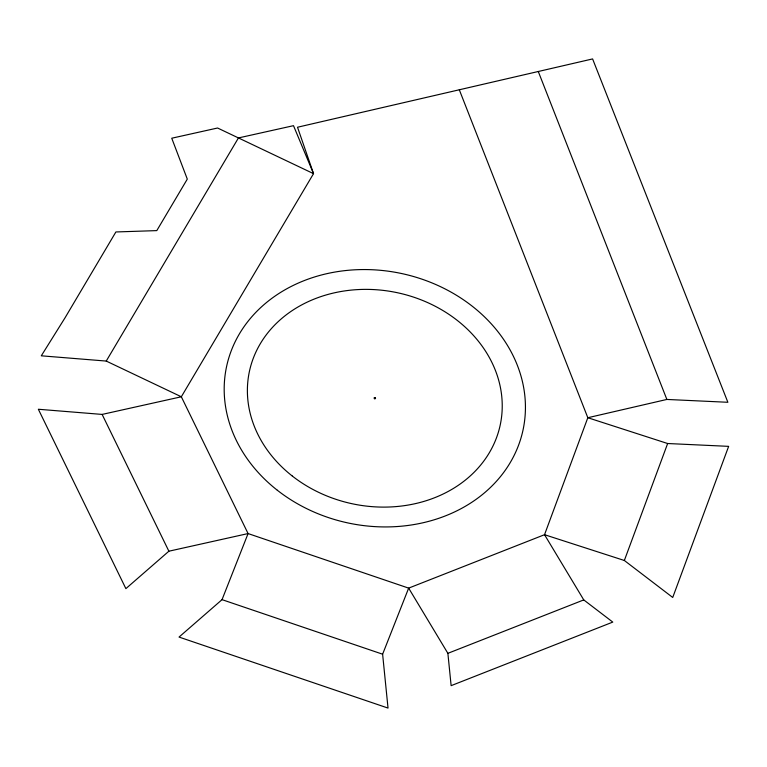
<?xml version="1.0" encoding="UTF-8"?>
<svg xmlns="http://www.w3.org/2000/svg" width="767" height="767" viewBox="0 0 767 767"><rect width="100%" height="100%" fill="white"/><g stroke="black" fill="none" stroke-linecap="round" stroke-linejoin="round"><path stroke-width="1.15" d="M624.348 560.485L667.645 443.518L728.65 446.356L672.726 597.464L624.348 560.485L544.532 534.695L408.658 588.126L248.077 533.564L168.884 551.205L125.884 588.634L38.35 409.252L102.126 414.42L181.328 396.779L313.53 173.649L297.519 127.236L592.603 58.925L727.873 402.282L666.859 399.444L587.819 417.727L544.532 534.695L583.764 599.909L612.785 622.095L451.13 685.66L447.88 653.331L408.658 588.126L382.618 654.203L388.025 708.075L179.037 637.07L222.037 599.65L248.077 533.564L181.328 396.779L106.239 361.065L41.293 355.811L65.051 317.787L115.894 231.96L156.794 230.608L187.301 179.114L171.741 138.223L217.588 128.012L313.53 173.649L293.502 125.673L238.441 137.935L106.239 361.065M447.88 653.331L583.764 599.909M667.645 443.518L587.819 417.727L459.308 89.787M222.037 599.65L382.618 654.203M102.126 414.42L168.884 551.205M538.281 71.504L666.859 399.444M375.178 397.642L374.075 397.881L374.44 398.85L375.542 398.6L375.178 397.642M277.338 490.257A151.588 127.562 12 0 0 522.998 430.162A151.588 127.562 12 0 0 324.096 274.318A151.588 127.562 12 0 0 277.338 490.257M292.352 476.077A128.233 107.907 12 0 0 500.17 425.244A128.233 107.907 12 0 0 331.91 293.406A128.233 107.907 12 0 0 292.352 476.077"/></g></svg>
